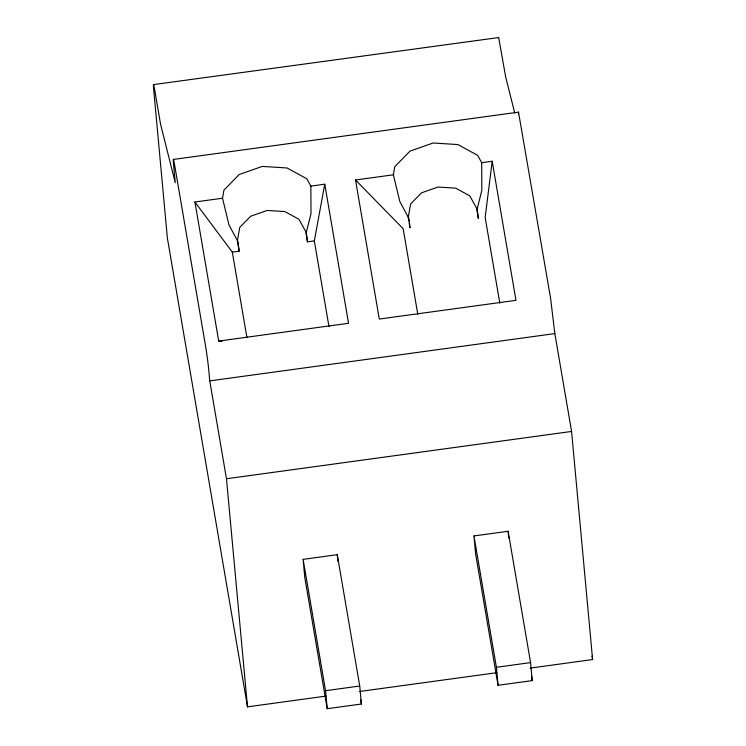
<?xml version="1.0" encoding="UTF-8"?>
<svg xmlns="http://www.w3.org/2000/svg" width="746" height="746" viewBox="0 0 746 746"><rect width="100%" height="100%" fill="white"/><g stroke="black" fill="none" stroke-linecap="round" stroke-linejoin="round"><path stroke-width="1.12" d="M409.209 223.203L409.992 227.782L408.836 218.298L399.837 201.551L393.356 174.806L394.783 166.703L410.03 151.112L433.128 142.999L457.867 144.556L477.636 155.355L481.702 162.703L492.192 161.257L485.161 217.478L499.792 303.053M222.513 198.222L194.93 202.007L232.314 252.129L239.149 251.197L237.993 241.713L228.994 224.966L222.513 198.222L223.94 190.118L239.186 174.527L262.284 166.414L287.024 167.971L306.793 178.77L310.858 186.118L310.998 213.72L306.326 232.351L307.483 241.835L314.318 240.893L324.771 184.206L310.858 186.118M237.387 240.893L239.764 227.39L250.656 216.256L267.152 210.456L284.832 211.566L298.941 219.277L305.72 231.53L307.483 241.835M498.496 37.58L153.527 84.596M173.408 159.439L518.507 112.142L518.405 113.849M492.192 161.257L515.971 300.33L379.294 319.055L355.525 179.991L393.356 174.806M194.93 202.007L218.699 341.071L348.541 323.27L324.771 184.206M326.133 696.074L247.504 706.854L226.476 478.755L209.747 380.889L554.847 333.593L550.576 298.223L518.507 112.142M226.476 478.755L571.576 431.449L554.847 333.593M303.109 559.36L337.276 554.679L359.731 686.022L361.39 704.019L327.214 708.7L304.769 577.357L303.109 559.36L325.554 690.703L327.214 708.7M473.952 535.945L508.119 531.264L530.574 662.607L532.224 680.604L498.058 685.285L475.612 553.942L473.952 535.945L496.398 667.288L498.058 685.285M325.554 690.703L359.731 686.022M496.398 667.288L530.574 662.607M359.591 691.486L496.864 672.678M530.313 668.09L592.604 659.548L571.576 431.449M218.699 341.071L222.187 341.211M355.525 179.991L403.157 228.714L417.788 314.29M498.636 37.3L505.648 76.847L514.74 113.038M592.016 656.107L592.604 659.548M531.45 676.035L532.224 680.604M408.817 220.919L408.23 217.478L410.608 203.975L421.499 192.841L437.995 187.041L455.666 188.151L469.784 195.862L476.563 208.115L478.326 218.419L477.17 208.936L481.841 190.305L481.702 162.703M314.318 240.893L328.949 326.468M360.607 699.45L361.39 704.019M237.582 242.04L239.149 251.197M232.314 252.129L246.945 337.705M247.504 706.854L167.384 238.151L153.62 88.783A17.261 0.662 82.2 0 1 154.786 90.406L160.549 124.144L175.254 182.742L173.492 163.616A17.261 0.662 82.2 0 1 174.657 165.248L205.476 345.519A17.261 0.662 82.2 0 1 208.712 369.643L209.747 380.889M508.119 531.264L508.744 538.015M337.276 554.679L337.901 561.43"/></g></svg>
